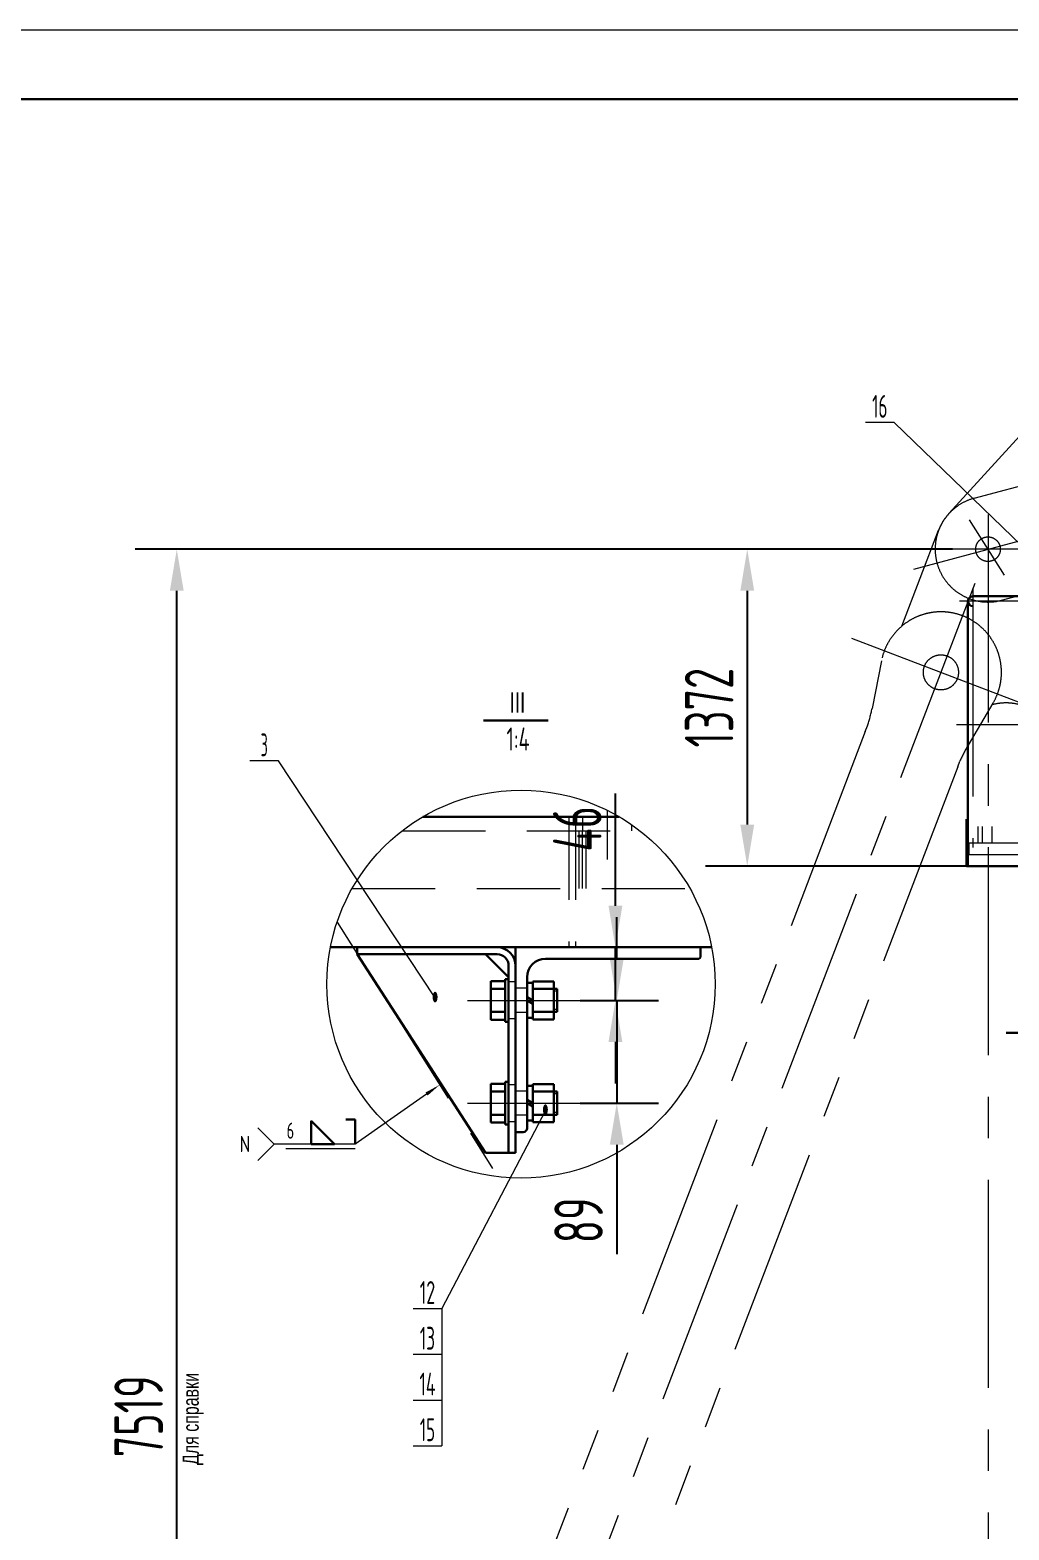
# Model space of a CAD drawing. Header units: millimetres. Extents: x 0 to 25200, y 0 to 17820.
# Drawn here: x 9887 to 14122, y 11327 to 17820 of the extents above; entities that cross this region are included whole.
import ezdxf
from ezdxf.enums import TextEntityAlignment as Align

# ---------------------------------------------------------------- set-up
doc = ezdxf.new("R2010")
doc.units = ezdxf.units.MM
doc.header["$LTSCALE"] = 600
for name, pattern in [('F', [0.75, 0.5, -0.25]), ('G', [2, 1.25, -0.25, 0.25, -0.25]), ('K', [2.5, 1.25, -0.25, 0.25, -0.25, 0.25, -0.25])]:
    doc.linetypes.add(name, pattern=pattern)
doc.layers.get('0').update_dxf_attribs({"lineweight": 30})
doc.layers.get('DEFPOINTS').update_dxf_attribs({"lineweight": 30})
for name, color, linetype, lineweight in [('01', 7, 'Continuous', 30), ('02', 1, 'Continuous', 13), ('02C', 3, 'Continuous', 13), ('04', 2, 'F', 13), ('05', 4, 'G', 13), ('07', 6, 'K', 13), ('08', 1, 'Continuous', 13), ('11', 3, 'Continuous', 13), ('13', 3, 'Continuous', 13)]:
    doc.layers.add(name, color=color, linetype=linetype, lineweight=lineweight)
doc.styles.get("Standard").update_dxf_attribs({"font": 'isocp', "width": 0.707, "bigfont": 'intecad.shx'})
doc.dimstyles.new('INTE', dxfattribs={"dimscale": 60, "dimtxt": 3.5, "dimasz": 3, "dimexe": 3, "dimexo": 0, "dimgap": 1, "dimtad": 1, "dimdec": 1, "dimdsep": 46, "dimtxsty": 'Standard', "dimcen": 0, "dimclrd": 1, "dimclre": 1, "dimclrt": 3, "dimadec": 0, "dimazin": 0, "dimtfac": 1, "dimtdec": 1, "dimtmove": 0, "dimatfit": 0, "dimfxl": 0, "dimarcsym": 0})

# ---------------------------------------------------------------- blocks, each defined once
blk = doc.blocks.new('*D6')
at = {"layer": '08', "color": 1, "lineweight": -2, "ltscale": 1.2}
for p, q in [((13878.5, 15572.4), (10342.2, 15572.4)), ((10522.2, 8245.3), (10522.2, 15392.4)), ((10691.1, 8065.3), (10342.2, 8065.3))]:
    blk.add_line(p, q, dxfattribs=at)
at = {"layer": '08', "color": 1, "ltscale": 1.2}
for points in [[(10492.2, 15392.4), (10552.2, 15392.4), (10522.2, 15572.4)], [(10492.2, 8245.3), (10552.2, 8245.3), (10522.2, 8065.3)]]:
    blk.add_solid(points, dxfattribs=at)
at = {"layer": 'DEFPOINTS', "color": 0, "ltscale": 1.2}
for p in [(10522.2, 15572.4), (13878.5, 15572.4), (10691.1, 8065.3)]:
    blk.add_point(p, dxfattribs=at)
at = {"layer": '08', "color": 3, "ltscale": 1.2, "insert": (10357.2, 11818.9), "char_height": 210, "attachment_point": 5, "rotation": 90}
blk.add_mtext('7519', dxfattribs=at)
blk = doc.blocks.new('*D7')
at = {"layer": '08', "color": 1, "lineweight": -2, "ltscale": 1.2}
for p, q in [((13878.5, 15572.4), (12810.2, 15572.4)), ((12990.2, 15392.4), (12990.2, 14380.4)), ((13939.1, 14200.4), (12810.2, 14200.4))]:
    blk.add_line(p, q, dxfattribs=at)
at = {"layer": '08', "color": 1, "ltscale": 1.2}
for points in [[(12960.2, 15392.4), (13020.2, 15392.4), (12990.2, 15572.4)], [(12960.2, 14380.4), (13020.2, 14380.4), (12990.2, 14200.4)]]:
    blk.add_solid(points, dxfattribs=at)
at = {"layer": 'DEFPOINTS', "color": 0, "ltscale": 1.2}
for p in [(13878.5, 15572.4), (12990.2, 14200.4), (13939.1, 14200.4)]:
    blk.add_point(p, dxfattribs=at)
at = {"layer": '08', "color": 3, "ltscale": 1.2, "insert": (12825.2, 14886.4), "char_height": 210, "attachment_point": 5, "rotation": 90}
blk.add_mtext('1372', dxfattribs=at)
blk = doc.blocks.new('*U17', base_point=(6304.9, 7852))
at = {"layer": '01'}
blk.add_lwpolyline([(5748.9, 7695.6), (5848.9, 7595.6), (5748.9, 7595.6)], close=True, dxfattribs=at)
at = {"layer": '02'}
blk.add_lwpolyline([(6304.9, 7852, 0, 16, 0), (6247.6, 7811.8, 16, 16, 0)], format="xyseb", dxfattribs=at)
for points in [[(6247.6, 7811.8), (5938.9, 7595.6), (5588.9, 7595.6)], [(5518.1, 7666.3), (5588.9, 7595.6), (5518.1, 7524.8)]]:
    blk.add_lwpolyline(points, dxfattribs=at)
at = {"layer": '04'}
blk.add_line((5938.9, 7574.6), (5588.9, 7574.6), dxfattribs=at)
at = {"layer": '13', "width": 0.707}
blk.add_text('6', height=70, dxfattribs=at).set_placement((5642.9, 7618.6))
at = {"layer": '13', "width": 1.010989}
blk.add_text('N', height=70, dxfattribs=at).set_placement((5438.9, 7560.6), (5484.9, 7560.6), align=Align.FIT)
blk = doc.blocks.new('*D20')
at = {"layer": '08', "color": 1, "lineweight": -2, "ltscale": 1.2}
for p, q in [((12425.6, 13799.3), (12425.6, 13979.3)), ((12267.9, 13619.3), (12605.6, 13619.3)), ((12425.6, 13619.3), (12425.6, 13174.3)), ((12267.9, 13174.3), (12605.6, 13174.3)), ((12425.6, 12994.3), (12425.6, 12520.3))]:
    blk.add_line(p, q, dxfattribs=at)
at = {"layer": '08', "color": 1, "ltscale": 1.2}
for points in [[(12395.6, 13799.3), (12455.6, 13799.3), (12425.6, 13619.3)], [(12395.6, 12994.3), (12455.6, 12994.3), (12425.6, 13174.3)]]:
    blk.add_solid(points, dxfattribs=at)
at = {"layer": 'DEFPOINTS', "color": 0, "ltscale": 1.2}
for p in [(12267.9, 13619.3), (12267.9, 13174.3), (12425.6, 13174.3)]:
    blk.add_point(p, dxfattribs=at)
at = {"layer": '08', "color": 3, "ltscale": 1.2, "insert": (12260.6, 12667.3), "char_height": 210, "attachment_point": 5, "rotation": 90}
blk.add_mtext('89', dxfattribs=at)
blk = doc.blocks.new('*D21')
at = {"layer": '08', "color": 1, "lineweight": -2, "ltscale": 1.2}
for p, q in [((12419.9, 14029.3), (12419.9, 14514.8)), ((12481.5, 13849.3), (12239.9, 13849.3)), ((12419.9, 13619.3), (12419.9, 13849.3)), ((12267.9, 13619.3), (12599.9, 13619.3)), ((12419.9, 13439.3), (12419.9, 13259.3))]:
    blk.add_line(p, q, dxfattribs=at)
at = {"layer": '08', "color": 1, "ltscale": 1.2}
for points in [[(12389.9, 14029.3), (12449.9, 14029.3), (12419.9, 13849.3)], [(12389.9, 13439.3), (12449.9, 13439.3), (12419.9, 13619.3)]]:
    blk.add_solid(points, dxfattribs=at)
at = {"layer": 'DEFPOINTS', "color": 0, "ltscale": 1.2}
for p in [(12419.9, 13849.3), (12481.5, 13849.3), (12267.9, 13619.3)]:
    blk.add_point(p, dxfattribs=at)
at = {"layer": '08', "color": 3, "ltscale": 1.2, "insert": (12254.9, 14362), "char_height": 210, "attachment_point": 5, "rotation": 90}
blk.add_mtext('46', dxfattribs=at)
blk = doc.blocks.new('*U60')
at = {"layer": '01'}
blk.add_lwpolyline([(415, 292), (25, 292)], dxfattribs=at)
at = {"layer": '02'}
blk.add_lwpolyline([(420, 297), (0, 297)], dxfattribs=at)

msp = doc.modelspace()

# ---------------------------------------------------------------- linework, layer by layer
at = {"ltscale": 1.2}
for p, q in [((13945.06, 15347.28), (13945.06, 14200.43)), ((13966.21, 15368.43), (16002.06, 15368.43)), ((11586.97, 14414.28), (12435.94, 14414.28)), ((13939.06, 14403.43), (13939.06, 14200.43)), ((16008.06, 14200.43), (13939.06, 14200.43)), ((12835.94, 13849.28), (11186.97, 13849.28)), ((11302.86, 13849.28), (11907.86, 13849.28)), ((11302.86, 13819.28), (11302.86, 13849.28)), ((11987.86, 13849.28), (11987.86, 12959.28)), ((11857.86, 12959.28), (11302.86, 13819.28)), ((11302.86, 13819.28), (11907.86, 13819.28)), ((11857.86, 13819.28), (11957.86, 13719.28)), ((11957.86, 13769.28), (11957.86, 12959.28)), ((11293.82, 13103.09), (11253.31, 13103.09)), ((11293.82, 12997.52), (11293.82, 13103.09)), ((11987.86, 12959.28), (11857.86, 12959.28))]:
    msp.add_line(p, q, dxfattribs=at)
for centre, radius, start, end in [((13966.21, 15347.28), 21.15, 90, 270), ((11907.86, 13769.28), 80, 0, 90), ((11907.86, 13769.28), 50, 0, 90)]:
    msp.add_arc(centre, radius, start, end, dxfattribs=at)
at = {"layer": '01', "ltscale": 1.2}
for p, q in [((11849.05, 14831.02), (12129.01, 14831.02)), ((11987.86, 13849.28), (12787.86, 13849.28)), ((12787.86, 13849.28), (12787.86, 13806.88)), ((12780.26, 13799.28), (12117.69, 13799.28)), ((11880.36, 13703.1), (11880.36, 13535.45)), ((11880.36, 13703.1), (11942.86, 13703.1)), ((11942.86, 13711.78), (11957.86, 13711.78)), ((11942.86, 13711.78), (11942.86, 13526.78)), ((12037.86, 13719.28), (12037.86, 13065.7)), ((12152.86, 13701.65), (12062.86, 13701.65)), ((12062.86, 13536.9), (12062.86, 13701.65)), ((12152.86, 13701.65), (12152.86, 13536.9)), ((11942.86, 13669.28), (11880.36, 13669.28)), ((12037.86, 13694.78), (12062.86, 13694.78)), ((12167.86, 13669.28), (12062.86, 13669.28)), ((12167.86, 13569.28), (12167.86, 13669.28)), ((12062.86, 13619.28), (12037.86, 13633.71)), ((12037.86, 13619.28), (12062.86, 13604.84)), ((11942.86, 13569.28), (11880.36, 13569.28)), ((11880.36, 13535.45), (11942.86, 13535.45)), ((11942.86, 13526.78), (11957.86, 13526.78)), ((12037.86, 13543.78), (12062.86, 13543.78)), ((12167.86, 13569.28), (12062.86, 13569.28)), ((12152.86, 13536.9), (12062.86, 13536.9)), ((14110.04, 13479.03), (14253.58, 13479.03)), ((11880.36, 13258.1), (11880.36, 13090.45)), ((11880.36, 13258.1), (11942.86, 13258.1)), ((11942.86, 13266.78), (11942.86, 13081.78)), ((11942.86, 13266.78), (11957.86, 13266.78)), ((12037.86, 13249.78), (12062.86, 13249.78)), ((12152.86, 13256.65), (12062.86, 13256.65)), ((12062.86, 13091.9), (12062.86, 13256.65)), ((12152.86, 13256.65), (12152.86, 13091.9)), ((11942.86, 13224.28), (11880.36, 13224.28)), ((12062.86, 13174.28), (12037.86, 13188.71)), ((12167.86, 13224.28), (12062.86, 13224.28)), ((12167.86, 13124.28), (12167.86, 13224.28)), ((11942.86, 13124.28), (11880.36, 13124.28)), ((12037.86, 13174.28), (12062.86, 13159.84)), ((12167.86, 13124.28), (12062.86, 13124.28)), ((11880.36, 13090.45), (11942.86, 13090.45)), ((11942.86, 13081.78), (11957.86, 13081.78)), ((12037.86, 13098.78), (12062.86, 13098.78)), ((12152.86, 13091.9), (12062.86, 13091.9)), ((11987.86, 13049.28), (12021.36, 13049.28))]:
    msp.add_line(p, q, dxfattribs=at)
for centre, radius, start, end in [((12117.86, 13719.28), 80, 90.121777, 180), ((12780.26, 13806.88), 7.61, 270, 0), ((12021.36, 13065.78), 16.5, 270, 359.73787)]:
    msp.add_arc(centre, radius, start, end, dxfattribs=at)
at = {"layer": '02', "ltscale": 1.2}
for p, q in [((13625.44, 16121.29), (13501.44, 16121.29)), ((14737.24, 15045.78), (13625.44, 16121.29)), ((10962.58, 14655.88), (10838.58, 14655.88)), ((11639.74, 13630.03), (10962.58, 14655.88)), ((12167.86, 13659.28), (12152.86, 13659.28)), ((12167.86, 13579.28), (12152.86, 13579.28)), ((12167.86, 13214.28), (12152.86, 13214.28)), ((12116.93, 13142.48), (11668.67, 12285.12)), ((12167.86, 13134.28), (12152.86, 13134.28)), ((11544.67, 12285.12), (11668.67, 12285.12)), ((11668.67, 12285.12), (11668.67, 12087.13)), ((11544.67, 12087.13), (11668.67, 12087.13)), ((11668.67, 12087.13), (11668.67, 11889.14)), ((11544.67, 11889.14), (11668.67, 11889.14)), ((11668.67, 11889.14), (11668.67, 11691.15)), ((11544.67, 11691.15), (11668.67, 11691.15))]:
    msp.add_line(p, q, dxfattribs=at)
at = {"layer": '02C', "ltscale": 1.2}
msp.add_circle((12011.46, 13689.66), 839.79, dxfattribs=at)
at = {"layer": '04', "ltscale": 1.2}
for p, q in [((11497.12, 14353.53), (12525.79, 14353.53)), ((12217.86, 14414.28), (12217.86, 13849.28)), ((12247.86, 14414.28), (12247.86, 13849.28)), ((12262.86, 14103.53), (12262.86, 14353.53)), ((12277.86, 14414.28), (12277.86, 14353.53)), ((12277.86, 14103.53), (12277.86, 14353.53)), ((12292.86, 14103.53), (12292.86, 14353.53)), ((12489.36, 14380.21), (12489.36, 14353.53)), ((13987.36, 14372.28), (13987.36, 14301.28)), ((14006.06, 14372.28), (14006.06, 14301.28)), ((14048.36, 14372.28), (14048.36, 14301.28)), ((13945.06, 14301.28), (16002.06, 14301.28)), ((13948.06, 14301.28), (13948.06, 14251.28)), ((13945.06, 14251.28), (16002.06, 14251.28)), ((11280.72, 14103.53), (12742.19, 14103.53)), ((11987.86, 13699.28), (11957.86, 13699.28)), ((12037.86, 13671.78), (11987.86, 13671.78)), ((11987.86, 13539.28), (11957.86, 13539.28)), ((12037.86, 13566.78), (11987.86, 13566.78)), ((11987.86, 13254.28), (11957.86, 13254.28)), ((12037.86, 13226.78), (11987.86, 13226.78)), ((12037.86, 13121.78), (11987.86, 13121.78)), ((11987.86, 13094.28), (11957.86, 13094.28))]:
    msp.add_line(p, q, dxfattribs=at)
at = {"layer": '05', "ltscale": 1.2}
for p, q in [((13711.17, 15486.54), (15010.32, 15834.65)), ((14031.72, 15722.19), (14031.72, 7938.31)), ((18716.48, 8154.56), (13951.09, 15700.1)), ((14184.98, 15572.43), (13878.47, 15572.43)), ((13975.06, 15423.95), (11163.42, 8071.42)), ((13966.21, 15402.22), (13966.21, 14280.73)), ((16058.68, 15347.28), (13908.43, 15347.28)), ((14212.65, 14892.13), (13443.25, 15186.36)), ((13895.06, 14813.28), (16018.91, 14813.28)), ((12383.61, 14442.49), (12383.61, 14228.53)), ((11780.36, 13619.28), (12267.86, 13619.28)), ((11780.36, 13174.28), (12267.86, 13174.28))]:
    msp.add_line(p, q, dxfattribs=at)
at = {"layer": '07', "ltscale": 1.2}
for p, q in [((14169.24, 16062.59), (13862.63, 15726.86)), ((13972.38, 15793.09), (14610.28, 15964.02)), ((13659.48, 15239.9), (13817.81, 15654.19)), ((14090.66, 15351.67), (14728.56, 15522.59)), ((13570.88, 15089.84), (13530.18, 14883.06)), ((14053.18, 14905.4), (13945.52, 14724.23)), ((13500.91, 14783.17), (13510.19, 14807.43)), ((13500.91, 14783.17), (11209.78, 8791.8)), ((13900.68, 14630.29), (11609.54, 8638.92)), ((13900.68, 14630.29), (13909.96, 14654.56)), ((11215.54, 13957.55), (11911.3, 12855.86))]:
    msp.add_line(p, q, dxfattribs=at)
for centre, radius in [((14031.72, 15572.43), 53.26), ((13827.95, 15039.25), 76)]:
    msp.add_circle(centre, radius, dxfattribs=at)
for centre, radius, start, end in [((14031.52, 15572.38), 228.5, 105, 285), ((14031.72, 15572.43), 229, 137.59586, 159.084097), ((13827.95, 15039.25), 262, 329.279737, 168.866012), ((12931.67, 15000.85), 610, 341.513921, 348.866012), ((14109.37, 14677.91), 229, 32.274426, 105.204784), ((14469.92, 14412.61), 610, 149.279737, 156.631828)]:
    msp.add_arc(centre, radius, start, end, dxfattribs=at)

# ---------------------------------------------------------------- block references
at = {"xscale": 60, "yscale": 60, "zscale": 60}
msp.add_blockref('*U60', (0, 0), dxfattribs=at)
at = {"ltscale": 1.2}
msp.add_blockref('*U17', (11659.88, 13253.97), dxfattribs=at)

# ---------------------------------------------------------------- texts
at = {"insert": (10547.24, 11607.97), "char_height": 70, "attachment_point": 1, "rotation": 90}
msp.add_mtext('{\\fArial|b0|i0|c204|p34;\\C3;Для справки}', dxfattribs=at)
at = {"layer": '02', "ltscale": 1.2, "width": 0.605172}
for p, p2 in [((11627.74, 13610.03), (11651.74, 13610.03)), ((12104.93, 13122.48), (12128.93, 13122.48))]:
    msp.add_text('\\M+5A1F1', height=40, dxfattribs=at).set_placement(p, p2, align=Align.FIT)
at = {"layer": '11', "ltscale": 1.2}
for s, height, width, p, p2 in [('16', 98.995, 0.610556, (13530.21, 16141.29), (13596.67, 16141.29)), ('3', 98.99, 0.527686, (10885.13, 14675.88), (10916.02, 14675.88)), ('12', 98.995, 0.611465, (11573.08, 12305.12), (11640.27, 12305.12)), ('13', 98.995, 0.609833, (11573.73, 12107.13), (11639.62, 12107.13)), ('14', 98.995, 0.614783, (11571.68, 11909.14), (11641.67, 11909.14)), ('15', 98.995, 0.609833, (11573.73, 11711.15), (11639.62, 11711.15))]:
    msp.add_text(s, height=height, dxfattribs=dict(at, width=width)).set_placement(p, p2, align=Align.FIT)
at = {"layer": '11', "ltscale": 1.2, "char_height": 100, "attachment_point": 7}
for s, insert in [('Ⅲ', (11956.83, 14855.15)), ('1:4', (11948.59, 14700.72))]:
    msp.add_mtext(s, dxfattribs=dict(at, insert=insert))

# ---------------------------------------------------------------- dimensions: what is measured, and where the dimension line sits
at = {"layer": '08', "ltscale": 1.2}
dim = msp.add_linear_dim(base=(10522.15, 15572.43), p1=(10691.07, 8065.34), p2=(13878.47, 15572.43), angle=90, text='7519', dimstyle='INTE', dxfattribs=at)
dim.commit()
dim.dimension.update_dxf_attribs({"geometry": '*D6', "text_midpoint": (10522.15, 11818.89), "dimtype": 160})
dim = msp.add_linear_dim(base=(12990.25, 14200.43), p1=(13878.47, 15572.43), p2=(13939.06, 14200.43), angle=90, dimstyle='INTE', dxfattribs=at)
dim.commit()
dim.dimension.update_dxf_attribs({"geometry": '*D7', "text_midpoint": (12825.23, 14886.43)})
for base, p2, angle, text, picture, middle in [((12419.95, 13849.28), (12481.51, 13849.28), 270, '46', '*D21', (12254.95, 14362.04)), ((12425.57, 13174.28), (12267.86, 13174.28), 90, '89', '*D20', (12260.57, 12667.3))]:
    dim = msp.add_linear_dim(base=base, p1=(12267.86, 13619.28), p2=p2, angle=angle, text=text, dimstyle='INTE', dxfattribs=at)
    dim.commit()
    dim.dimension.update_dxf_attribs({"geometry": picture, "text_midpoint": middle})

doc.saveas('drawing.dxf')
